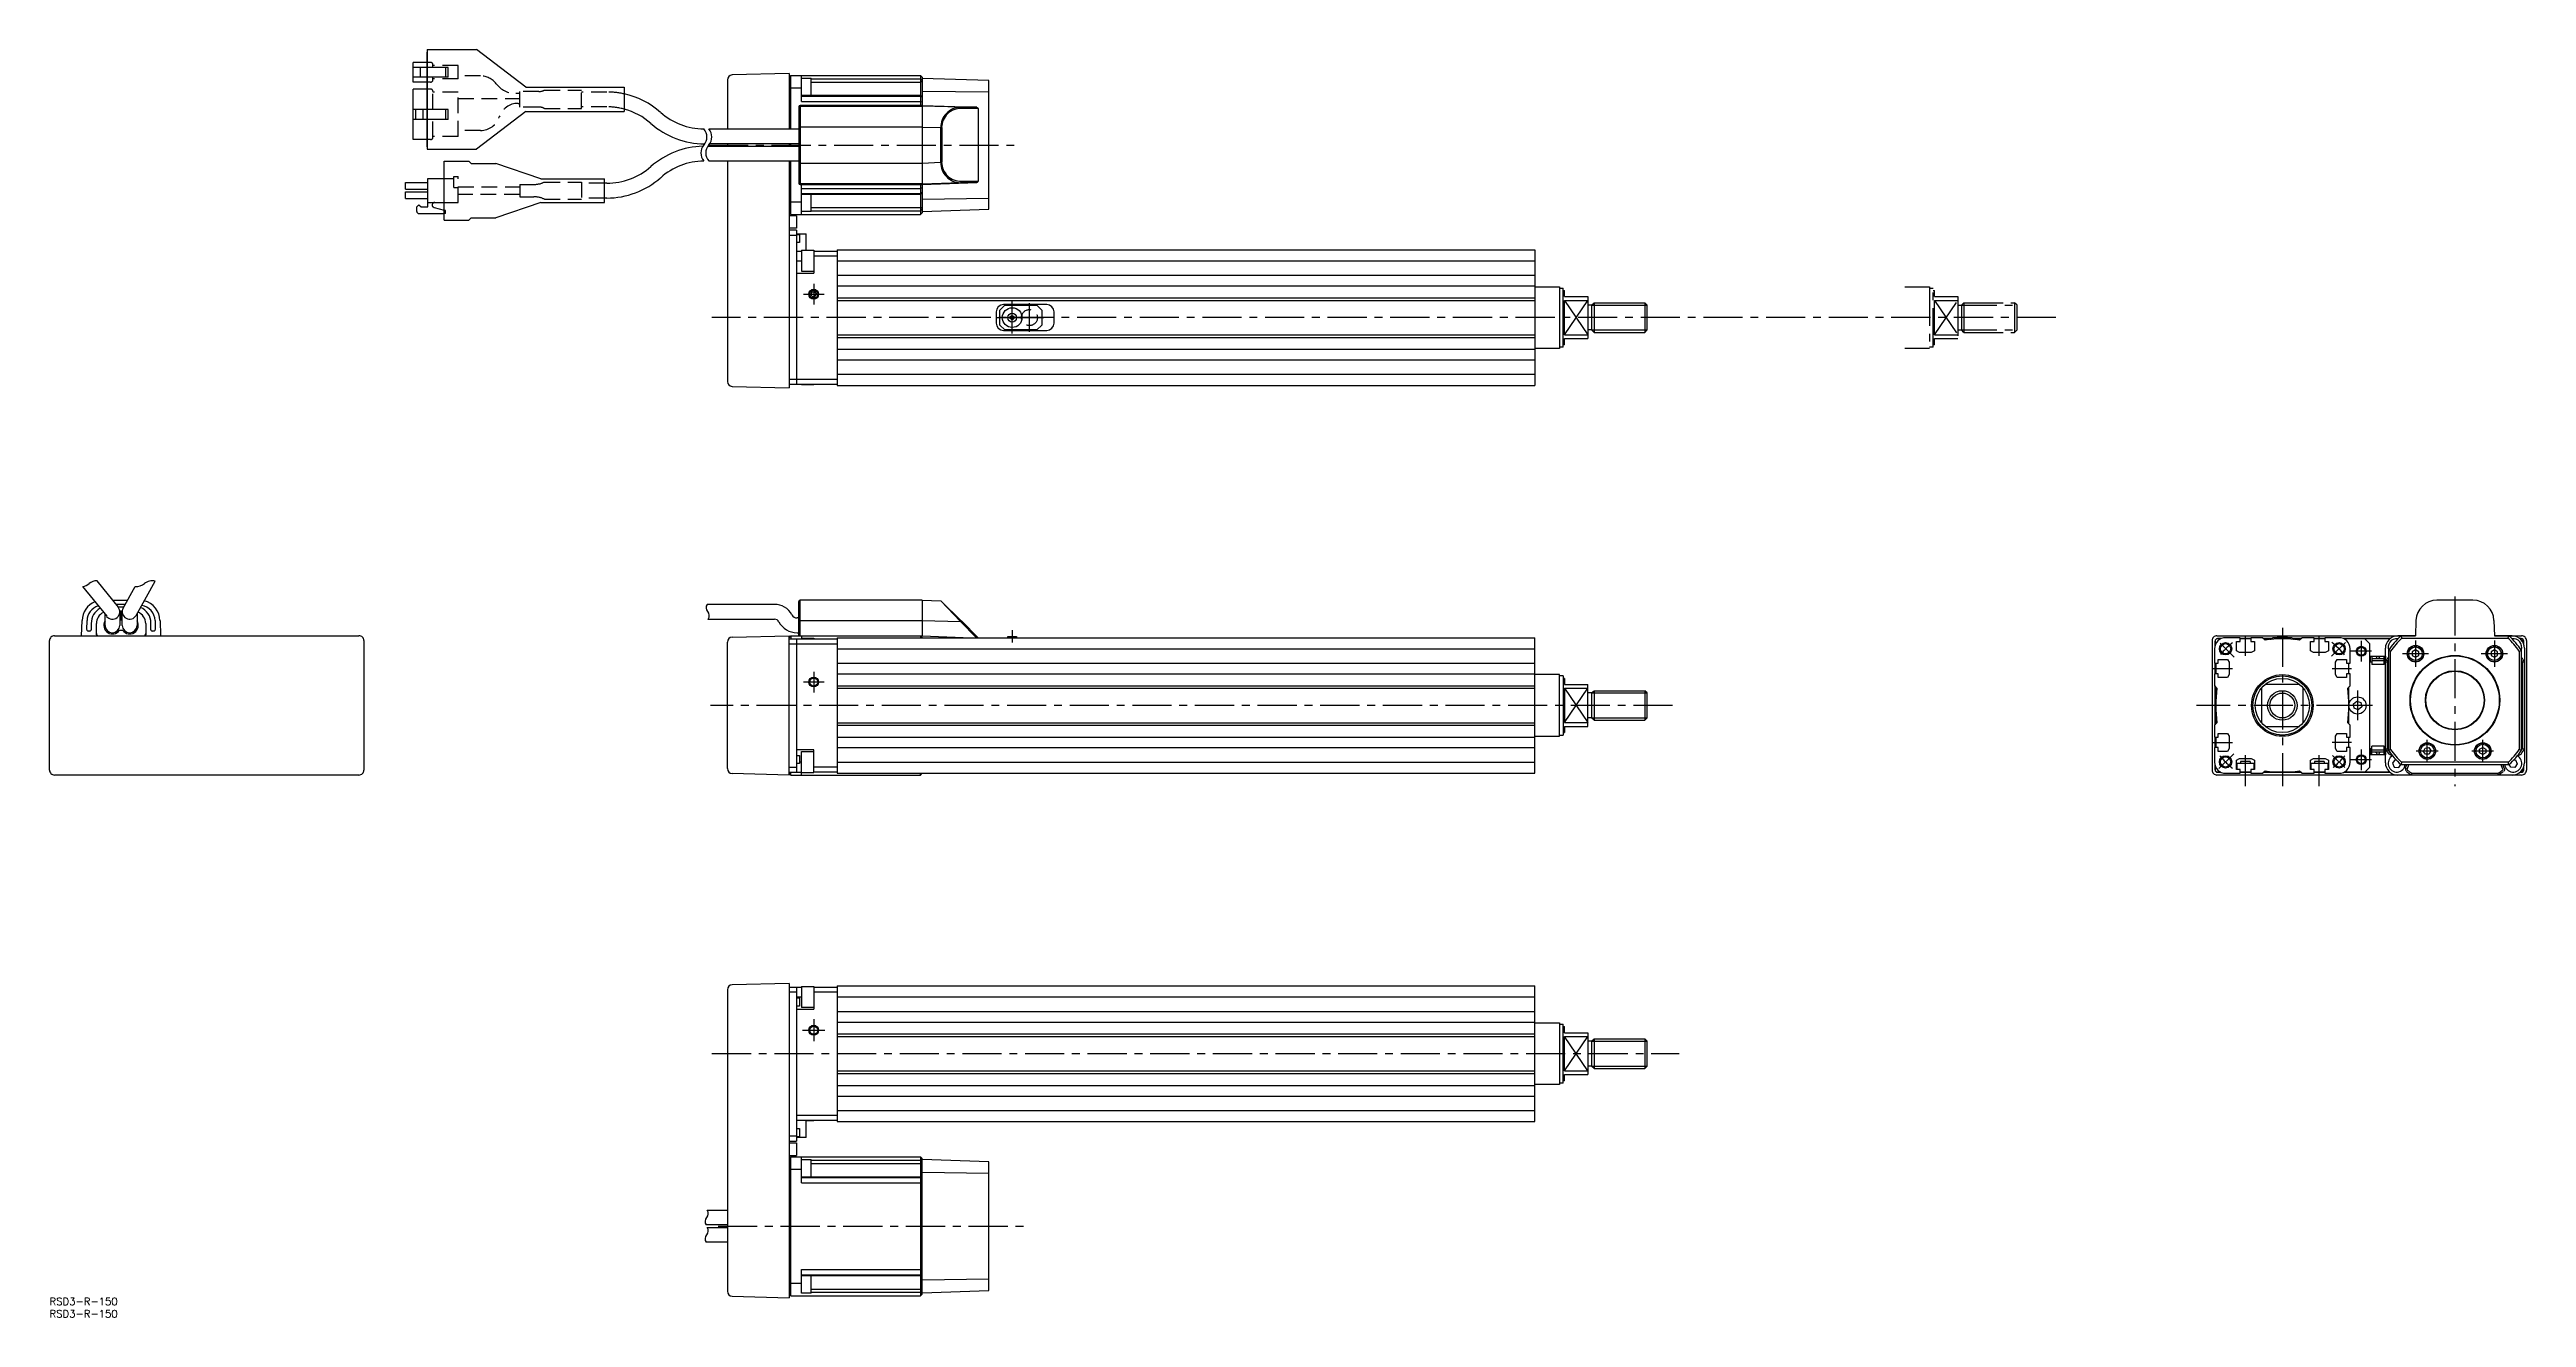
# Model space of a CAD drawing. Extents: x 0 to 1005, y -8 to 506.
import ezdxf

# ---------------------------------------------------------------- set-up
doc = ezdxf.new("R2010")
doc.units = 0
doc.header["$LTSCALE"] = 0.5
for name, pattern in [('CENTER', [50.8, 31.75, -6.35, 6.35, -6.35]), ('DASHED', [19.05, 12.7, -6.35]), ('PHANTOM', [63.5, 31.75, -6.35, 6.35, -6.35, 6.35, -6.35])]:
    doc.linetypes.add(name, pattern=pattern)
for name, color, linetype in [('MSM_CENTER', 1, 'CENTER'), ('MSM_CONTINUOUS', 7, 'CONTINUOUS'), ('MSM_DASHED', 4, 'DASHED'), ('MSM_IMAGINARY', 6, 'PHANTOM'), ('MSM_NARROW', 5, 'CONTINUOUS'), ('MSM_PART_NUMBER', 7, 'CONTINUOUS')]:
    doc.layers.add(name, color=color, linetype=linetype)
doc.styles.get("Standard").update_dxf_attribs({"font": 'txt.shx', "height": 3, "bigfont": 'bigfont.shx'})

# ---------------------------------------------------------------- blocks, each defined once
blk = doc.blocks.new('*U1')
at = {"layer": 'MSM_PART_NUMBER'}
blk.add_text('RSD3-R-150', height=3, dxfattribs=at).set_placement((0, -3))
blk = doc.blocks.new('*U2')
at = {"layer": 'MSM_PART_NUMBER'}
blk.add_text('RSD3-R-150', height=3, dxfattribs=at).set_placement((0, -8))

msp = doc.modelspace()

# ---------------------------------------------------------------- linework, layer by layer
at = {"layer": 'MSM_CENTER'}
for p, q in [((267.4, 467.5), (393.6, 467.5)), ((305.7, 407), (314.1, 407)), ((309.9, 411.2), (309.9, 402.8)), ((390.4, 391), (390.4, 404.1)), ((397.4, 391.7), (397.4, 403.3)), ((813.6, 397.5), (268.6, 397.5)), ((383.8, 397.5), (396.9, 397.5)), ((391.6, 397.5), (403.2, 397.5)), ((975.5, 284.4), (975.5, 207.5)), ((905.5, 271.7), (905.5, 207.5)), ((390.4, 270.7), (390.4, 265.7)), ((885.9, 259.8), (880.3, 265.5)), ((890.5, 260.4), (890.5, 268.2)), ((920.5, 260.4), (920.5, 268.2)), ((925.4, 260.2), (931.1, 265.8)), ((941.7, 262.2), (933.3, 262.2)), ((937.5, 266.4), (937.5, 258)), ((964.8, 261.2), (954.2, 261.2)), ((959.5, 266.5), (959.5, 255.9)), ((996.8, 261.2), (986.2, 261.2)), ((991.5, 266.5), (991.5, 255.9)), ((309.9, 253.9), (309.9, 245.5)), ((877.5, 255.2), (885.3, 255.2)), ((925.7, 255.2), (933.5, 255.2)), ((314.1, 249.7), (305.7, 249.7)), ((936, 246.3), (936, 234.2)), ((658.2, 240.2), (268, 240.2)), ((935.2, 240.2), (870.7, 240.2)), ((942, 240.2), (930, 240.2)), ((877.5, 225.2), (885.3, 225.2)), ((933.5, 225.2), (925.7, 225.2)), ((937.5, 222.4), (937.5, 214)), ((968.7, 221.7), (959.8, 221.7)), ((964.3, 217.3), (964.3, 226.2)), ((975.5, 230.5), (975.5, 219.9)), ((991.2, 221.7), (982.3, 221.7)), ((986.8, 217.3), (986.8, 226.2)), ((885.8, 220.6), (879.8, 214.6)), ((890.5, 207.5), (890.5, 220)), ((920.5, 207.5), (920.5, 220)), ((925.8, 219.9), (930.8, 215)), ((941.7, 218.2), (933.3, 218.2)), ((309.9, 113), (309.9, 104)), ((305.3, 108.5), (314.4, 108.5)), ((268.6, 99), (660.9, 99)), ((271.1, 29), (397.4, 29))]:
    msp.add_line(p, q, dxfattribs=at)
for start, end in [(128.5633, 140.3935), (39.2642, 51.8761), (218.8302, 231.467), (309.3909, 321.206)]:
    msp.add_arc((905.5, 240.2), 32.5, start, end, dxfattribs=at)
at = {"layer": 'MSM_CONTINUOUS'}
for p, q in [((153.1, 506.2), (153.1, 465.8)), ((153.1, 506.2), (173.1, 506.2)), ((153.1, 466.8), (153.1, 505.2)), ((193.1, 491), (173.1, 506.2)), ((147.5, 493), (147.5, 501)), ((153.1, 501), (147.5, 501)), ((153.1, 499), (147.5, 499)), ((153.1, 495), (147.5, 495)), ((153.1, 493), (147.5, 493)), ((150.5, 495), (150.5, 499)), ((274.9, 493.9), (274.9, 474)), ((299.9, 496.5), (276.8, 495.9)), ((299.9, 496.5), (299.9, 474)), ((300.6, 495.7), (299.9, 495)), ((300.6, 474), (300.6, 495.7)), ((300.6, 495.7), (353.2, 495.7)), ((304.9, 485.1), (304.9, 495.7)), ((304.9, 494.6), (308.9, 494.6)), ((308.9, 487.7), (308.9, 494.6)), ((308.9, 494.3), (353.2, 494.3)), ((308.9, 493), (353.2, 493)), ((353.2, 495.7), (353.2, 483.5)), ((353.2, 495.7), (353.9, 495)), ((353.9, 493.7), (353.2, 494.3)), ((353.9, 493.3), (353.2, 493)), ((353.9, 495), (353.9, 440)), ((380.9, 493.6), (353.9, 494.5)), ((380.9, 441.5), (380.9, 493.6)), ((153.1, 490.2), (147.5, 490.2)), ((147.5, 469.7), (147.5, 490.2)), ((193.1, 491), (233.1, 491)), ((233.1, 491), (233.1, 481.1)), ((299.9, 490.7), (304.9, 490.7)), ((303.9, 483), (303.9, 452)), ((353.9, 483.5), (304.4, 483.5)), ((304.4, 483.5), (304.4, 451.5)), ((304.4, 483.3), (353.9, 483.3)), ((304.9, 487.7), (353.2, 487.7)), ((304.9, 487.3), (353.2, 487.3)), ((304.9, 485.1), (353.2, 485.1)), ((353.2, 487.7), (353.9, 487)), ((353.9, 486.9), (353.2, 487.3)), ((353.9, 484.9), (353.2, 485.1)), ((353.9, 489.4), (380.9, 489.1)), ((353.9, 483.5), (376, 482.8)), ((369.4, 482.8), (353.9, 483.3)), ((376, 482.8), (369.4, 482.8)), ((376.7, 482.3), (369.8, 482.3)), ((376.7, 452.8), (376.7, 482.3)), ((153.1, 481.9), (147.5, 481.9)), ((153.1, 477.9), (147.5, 477.9)), ((148.5, 477.9), (148.5, 481.9)), ((151.5, 477.9), (151.5, 481.9)), ((193.1, 481.1), (173.1, 465.8)), ((174.8, 473.4), (174.2, 473.4)), ((193.1, 481.1), (233.1, 481.1)), ((267.4, 474), (303.9, 474)), ((353.9, 474.8), (303.9, 474.8)), ((353.9, 474.8), (361.4, 474.6)), ((361.4, 474.6), (361.8, 474.6)), ((361.4, 460.5), (361.4, 474.6)), ((361.8, 474.6), (361.8, 460.5)), ((153.1, 469.7), (147.5, 469.7)), ((153.1, 465.8), (173.1, 465.8)), ((267, 467), (303.9, 467)), ((303.9, 468), (267.7, 468)), ((274.9, 468), (274.9, 467)), ((299.9, 468), (299.9, 467)), ((300.6, 467), (300.6, 468)), ((144.4, 452.3), (153.4, 452.3)), ((144.4, 449.6), (144.4, 452.3)), ((153.4, 442.4), (153.4, 453.9)), ((153.4, 453.9), (160, 453.9)), ((160, 437), (160, 461)), ((160, 461), (170, 461)), ((171, 460), (170, 461)), ((171, 460), (181, 460)), ((199.2, 453.8), (181, 460)), ((199.2, 453.8), (225, 453.8)), ((225, 444.2), (225, 453.8)), ((303.9, 461), (267.4, 461)), ((274.9, 461), (274.9, 371.6)), ((299.9, 461), (299.9, 369)), ((300.6, 439.3), (300.6, 461)), ((303.9, 460.2), (353.9, 460.2)), ((353.9, 460.2), (361.4, 460.5)), ((353.9, 451.7), (369.4, 452.3)), ((353.9, 451.5), (376, 452.3)), ((361.4, 460.5), (361.8, 460.5)), ((369.4, 452.3), (376, 452.3)), ((369.8, 452.8), (376.7, 452.8)), ((144.4, 449.6), (153.4, 449.6)), ((144.4, 448.5), (153.4, 448.5)), ((144.4, 445.8), (144.4, 448.5)), ((144.4, 445.8), (153.4, 445.8)), ((149.8, 443.3), (148.9, 442.4)), ((148.9, 440.6), (148.9, 442.4)), ((149.8, 443.3), (150.7, 442.4)), ((150.7, 442.4), (153.4, 442.4)), ((153.4, 444.2), (160, 444.2)), ((156, 442.2), (160, 441.1)), ((199.2, 444.2), (181, 438)), ((199.2, 444.2), (225, 444.2)), ((226, 452), (225, 452)), ((226, 446), (225, 446)), ((304.9, 444.3), (299.9, 444.3)), ((353.9, 451.7), (304.4, 451.7)), ((304.4, 451.5), (353.9, 451.5)), ((304.9, 439.3), (304.9, 451.5)), ((304.9, 449.9), (353.2, 449.9)), ((304.9, 447.8), (353.2, 447.8)), ((353.2, 447.4), (304.9, 447.4)), ((308.9, 440.5), (308.9, 447.4)), ((308.9, 442.1), (353.2, 442.1)), ((353.2, 451.5), (353.2, 439.3)), ((353.9, 450.1), (353.2, 449.9)), ((353.9, 448.2), (353.2, 447.8)), ((353.9, 448.1), (353.2, 447.4)), ((353.9, 441.7), (353.2, 442.1)), ((353.9, 445.6), (380.9, 446)), ((149.8, 439.7), (160, 439.7)), ((160, 437), (170, 437)), ((171, 438), (170, 437)), ((171, 438), (181, 438)), ((299.9, 440), (300.6, 439.3)), ((302.9, 438.8), (299.9, 438.8)), ((302.9, 433.8), (299.9, 433.8)), ((302.9, 433), (299.9, 433)), ((300.6, 439.3), (353.2, 439.3)), ((302.9, 438.8), (302.9, 433.8)), ((302.9, 433), (302.9, 370.5)), ((308.9, 440.5), (304.9, 440.5)), ((308.9, 440.8), (353.2, 440.8)), ((353.9, 441.3), (353.2, 440.8)), ((353.9, 440), (353.2, 439.3)), ((353.9, 440.5), (380.9, 441.5)), ((299.9, 431), (302.9, 431)), ((302.9, 431.5), (306.9, 431.5)), ((302.9, 431.2), (304.1, 431.2)), ((304.1, 427.9), (302.9, 427.9)), ((302.9, 424.5), (304.9, 424.5)), ((304.1, 431.2), (304.1, 427.9)), ((304.9, 424.8), (309.9, 424.8)), ((304.9, 424.8), (304.9, 416.3)), ((306.9, 424.8), (306.9, 431.5)), ((309.9, 424.8), (309.9, 415.5)), ((309.9, 424.5), (319.4, 424.5)), ((309.9, 422.5), (319.4, 422.5)), ((319.4, 425), (602.4, 425)), ((319.4, 425), (319.4, 370)), ((602.4, 425), (602.4, 370)), ((302.9, 420.5), (304.9, 420.5)), ((302.9, 415.5), (309.9, 415.5)), ((304.9, 416.3), (309.9, 416.3)), ((319.4, 420.5), (602.4, 420.5)), ((319.4, 414.7), (602.4, 414.7)), ((309.3, 408), (308.7, 407)), ((309.3, 406), (308.7, 407)), ((309.3, 408), (310.4, 408)), ((309.3, 406), (310.4, 406)), ((310.4, 408), (311, 407)), ((310.4, 406), (311, 407)), ((319.4, 410.4), (602.4, 410.4)), ((319.4, 405.5), (602.4, 405.5)), ((319.4, 404.5), (602.4, 404.5)), ((385.4, 400.5), (387.4, 402.5)), ((404.4, 402.8), (386.9, 402.8)), ((387.4, 402.5), (400.4, 402.5)), ((400.4, 402.5), (402.4, 400.5)), ((602.4, 410), (612.4, 410)), ((612.4, 410), (612.4, 385)), ((612.4, 409.5), (613.9, 409.5)), ((613.9, 385.5), (613.9, 409.5)), ((613.9, 408.5), (614.4, 408.5)), ((614.4, 406), (614.4, 408.5)), ((614.4, 406), (623.9, 406)), ((614.4, 390.5), (614.4, 404.5)), ((614.4, 404.5), (623.9, 404.5)), ((623.9, 406), (623.9, 389)), ((625.4, 402.6), (623.9, 402.6)), ((625.4, 402.6), (626.4, 403.5)), ((625.4, 402.6), (625.4, 392.5)), ((626.4, 403.5), (646.9, 403.5)), ((626.4, 403.5), (626.4, 391.5)), ((647.9, 402.6), (646.9, 403.5)), ((646.9, 403.5), (646.9, 391.5)), ((647.9, 392.5), (647.9, 402.6)), ((383.9, 399.8), (383.9, 395.3)), ((385.4, 394.5), (385.4, 400.5)), ((387.4, 392.5), (385.4, 394.5)), ((386.9, 392.3), (404.4, 392.3)), ((400.4, 392.5), (387.4, 392.5)), ((389.6, 398), (390.4, 398.4)), ((389.6, 397.1), (389.6, 398)), ((390.4, 396.7), (389.6, 397.1)), ((390.4, 398.4), (391.1, 398)), ((391.1, 397.1), (390.4, 396.7)), ((391.1, 398), (391.1, 397.1)), ((402.4, 394.5), (400.4, 392.5)), ((402.4, 400.5), (402.4, 394.5)), ((407.4, 395.3), (407.4, 399.8)), ((625.4, 392.5), (623.9, 392.5)), ((626.4, 391.5), (625.4, 392.5)), ((646.9, 391.5), (647.9, 392.5)), ((319.4, 390.5), (602.4, 390.5)), ((319.4, 389.5), (602.4, 389.5)), ((319.4, 384.7), (602.4, 384.7)), ((612.4, 385), (602.4, 385)), ((613.9, 385.5), (612.4, 385.5)), ((614.4, 386.5), (613.9, 386.5)), ((614.4, 390.5), (623.9, 390.5)), ((614.4, 386.5), (614.4, 389)), ((614.4, 389), (623.9, 389)), ((626.4, 391.5), (646.9, 391.5)), ((299.9, 372.5), (319.4, 372.5)), ((319.4, 380.4), (602.4, 380.4)), ((319.4, 374.5), (602.4, 374.5)), ((276.8, 369.6), (299.9, 369)), ((299.9, 370.5), (319.4, 370.5)), ((304.9, 370.5), (304.9, 370.3)), ((309.9, 370.3), (304.9, 370.3)), ((309.9, 370.5), (309.9, 370.3)), ((319.4, 370), (602.4, 370)), ((13.4, 288.4), (23.2, 276.4)), ((19.2, 290.8), (27.8, 280.1)), ((25.6, 282.9), (31.7, 282.9)), ((26.9, 281.3), (30.8, 281.3)), ((29.8, 279.6), (34.7, 288.4)), ((35.1, 276.7), (42.9, 290.6)), ((303.9, 268.4), (303.9, 282.4)), ((353.9, 282.9), (304.4, 282.9)), ((304.4, 268.4), (304.4, 282.9)), ((353.9, 282.9), (353.9, 268.4)), ((353.9, 282.9), (361.4, 282.7)), ((361.4, 282.7), (369.7, 274.5)), ((369.4, 274.2), (361.4, 282.7)), ((982.8, 282.9), (968.2, 282.9)), ((13, 268.5), (13.2, 274.7)), ((15.1, 271), (15.2, 274.7)), ((16.9, 273.5), (16.9, 270.9)), ((19, 269.4), (19, 273.4)), ((22.5, 272.7), (22.5, 277.2)), ((30.1, 280.1), (27.8, 280.1)), ((29.5, 278.4), (28.5, 278.4)), ((28.5, 278.2), (28.5, 272.7)), ((28.8, 274.7), (28.5, 274.7)), ((28.8, 278.4), (28.8, 274.7)), ((29.2, 276.9), (28.8, 276.9)), ((29.2, 274.7), (29.2, 278.4)), ((29.5, 274.7), (29.2, 274.7)), ((29.5, 272.7), (29.5, 278.2)), ((35.5, 277.5), (35.5, 275.6)), ((35.5, 275.6), (35.5, 272.7)), ((39, 273.4), (39, 273.4)), ((39, 273.4), (39, 269.4)), ((41.1, 270.9), (41.1, 273.5)), ((42.8, 274.7), (42.9, 271)), ((44.8, 274.7), (45, 268.5)), ((294, 281.2), (266.7, 281.2)), ((267, 275.2), (294, 275.2)), ((303.9, 275.7), (303.2, 275.7)), ((304.4, 274.7), (353.9, 274.7)), ((353.9, 274.7), (369.4, 274.2)), ((369.4, 274.2), (369.8, 274.5)), ((375.9, 267.7), (369.4, 274.2)), ((369.8, 274.5), (376.6, 267.7)), ((959.7, 274.7), (959.5, 268.4)), ((991.3, 274.7), (991.5, 268.4)), ((0, 214), (0, 266.5)), ((2, 268.5), (125.5, 268.5)), ((16.4, 270.4), (15.6, 270.4)), ((19, 268.9), (19, 269.4)), ((28.4, 270.7), (29.6, 270.7)), ((39, 269.4), (39, 268.9)), ((42.4, 270.4), (41.6, 270.4)), ((127.5, 266.5), (127.5, 214)), ((274.9, 214.6), (274.9, 265.9)), ((276.8, 267.9), (299.9, 268.5)), ((299.9, 212), (299.9, 268.5)), ((299.9, 267.7), (300.6, 268.4)), ((299.9, 267.2), (319.4, 267.2)), ((299.9, 265.2), (319.4, 265.2)), ((300.6, 268.4), (304.9, 268.4)), ((300.6, 268.4), (300.6, 267.2)), ((302.9, 267.2), (302.9, 213.2)), ((303.2, 269.7), (303.9, 269.7)), ((304.9, 268.4), (353.9, 268.4)), ((304.9, 268.4), (304.9, 267.2)), ((304.9, 267.5), (309.9, 267.5)), ((309.9, 267.5), (309.9, 267.2)), ((319.4, 267.7), (602.4, 267.7)), ((319.4, 267.7), (319.4, 212.7)), ((319.4, 263.2), (602.4, 263.2)), ((353.2, 268.4), (353.2, 267.7)), ((353.2, 268.4), (353.9, 267.7)), ((353.9, 268.4), (373.9, 267.7)), ((387.7, 267.7), (388.6, 267.8)), ((388.6, 267.8), (388.6, 268.2)), ((388.6, 268.2), (392.2, 268.2)), ((392.2, 267.8), (388.6, 267.8)), ((392.2, 268.2), (392.2, 267.8)), ((392.2, 267.8), (393, 267.7)), ((602.4, 212.7), (602.4, 267.7)), ((877, 266.5), (877, 214)), ((878, 263.2), (878, 257.4)), ((878.2, 264.4), (878.2, 266.3)), ((878.2, 266.3), (878.2, 264.5)), ((879, 268.5), (959.5, 268.5)), ((879.2, 267.3), (880.6, 267.3)), ((880.6, 267.3), (879.2, 267.3)), ((888.4, 267.7), (882.5, 267.7)), ((886.9, 262.4), (886.9, 266.2)), ((886.9, 266.2), (888.4, 266.2)), ((888.1, 261.7), (886.9, 262.4)), ((892.9, 261.7), (888.1, 261.7)), ((888.4, 266.2), (888.4, 267.7)), ((888.4, 267.3), (892.7, 267.3)), ((892.7, 267.3), (888.4, 267.3)), ((892.7, 267.2), (888.4, 267.2)), ((897.5, 267.7), (892.7, 267.7)), ((892.7, 267.7), (892.7, 266.2)), ((892.7, 266.2), (894.2, 266.2)), ((894.2, 262.4), (892.9, 261.7)), ((894.2, 266.2), (894.2, 262.4)), ((898.5, 266.7), (897.5, 267.7)), ((897.9, 267.3), (901.5, 267.3)), ((901.5, 267.3), (897.9, 267.3)), ((901.5, 267.2), (898, 267.2)), ((900.5, 267), (900.5, 267)), ((901, 267), (900.5, 267)), ((901.5, 267.6), (903.7, 267.8)), ((901.6, 267.1), (901.5, 267.6)), ((909.5, 267.6), (901.5, 267.6)), ((903.7, 267.8), (903.7, 268.2)), ((907.3, 268.2), (903.7, 268.2)), ((907.3, 267.8), (903.7, 267.8)), ((907.3, 268.2), (907.3, 267.8)), ((907.3, 267.8), (909.5, 267.6)), ((909.5, 267.6), (909.4, 267.1)), ((909.5, 267.3), (913.1, 267.3)), ((913.1, 267.3), (909.5, 267.3)), ((913, 267.2), (909.5, 267.2)), ((910.5, 267), (910, 267)), ((910.5, 267), (910.5, 267)), ((913.5, 267.7), (912.5, 266.7)), ((918.4, 267.7), (913.5, 267.7)), ((916.9, 262.4), (916.9, 266.2)), ((916.9, 266.2), (918.4, 266.2)), ((918.1, 261.7), (916.9, 262.4)), ((922.9, 261.7), (918.1, 261.7)), ((918.4, 266.2), (918.4, 267.7)), ((918.4, 267.3), (922.7, 267.3)), ((922.7, 267.3), (918.4, 267.3)), ((922.7, 267.2), (918.4, 267.2)), ((928.5, 267.7), (922.7, 267.7)), ((922.7, 267.7), (922.7, 266.2)), ((922.7, 266.2), (924.2, 266.2)), ((924.2, 262.4), (922.9, 261.7)), ((924.2, 266.2), (924.2, 262.4)), ((949.2, 267.3), (930.4, 267.3)), ((933.8, 267.3), (930.5, 267.3)), ((949.1, 267.2), (930.6, 267.2)), ((933, 257.4), (933, 263.2)), ((933.8, 267.3), (933.8, 267.3)), ((933.8, 267.2), (933.8, 267.3)), ((933.8, 267.3), (933.8, 267.2)), ((933.8, 267.3), (949.1, 267.3)), ((939, 267.2), (941, 265.2)), ((941, 215.2), (941, 265.2)), ((947.3, 217), (947.3, 263.4)), ((948.5, 262.5), (948.5, 222.1)), ((949.4, 262.2), (948.5, 262.5)), ((949.4, 222.4), (949.4, 262.2)), ((959.5, 268.4), (952.3, 268.4)), ((953.6, 268.4), (954, 267.5)), ((954, 267.5), (997.1, 267.5)), ((959.5, 262.7), (958.2, 262)), ((958.2, 262), (958.2, 260.5)), ((960.8, 262), (959.5, 262.7)), ((960.8, 260.5), (960.8, 262)), ((991.5, 262.7), (990.2, 262)), ((990.2, 262), (990.2, 260.5)), ((991.5, 268.5), (1002.5, 268.5)), ((998.7, 268.4), (991.5, 268.4)), ((992.8, 262), (991.5, 262.7)), ((992.8, 260.5), (992.8, 262)), ((997.4, 268.4), (997, 267.5)), ((1001.6, 262.2), (1002.5, 262.5)), ((1001.6, 262.2), (1001.6, 222.4)), ((1002.4, 267.3), (1001.8, 267.3)), ((1001.9, 267.3), (1002.3, 267.3)), ((1002, 267.2), (1002, 267.2)), ((1003, 266.2), (1002, 267.2)), ((1002.5, 222.1), (1002.5, 262.5)), ((1003, 266.2), (1003, 266)), ((1003.3, 266.3), (1003.3, 265.3)), ((1003.4, 265.3), (1003.4, 266.3)), ((1003.7, 263.4), (1003.7, 217)), ((1004.5, 266.5), (1004.5, 214)), ((319.4, 257.4), (602.4, 257.4)), ((319.4, 253.1), (602.4, 253.1)), ((612.4, 252.7), (602.4, 252.7)), ((612.4, 227.7), (612.4, 252.7)), ((613.9, 252.2), (612.4, 252.2)), ((613.9, 252.2), (613.9, 228.2)), ((614.4, 251.2), (613.9, 251.2)), ((614.4, 251.2), (614.4, 248.7)), ((878, 257.4), (879.5, 257.4)), ((878, 253.1), (878, 248.2)), ((879.5, 253.1), (878, 253.1)), ((878.2, 253.1), (878.2, 257.4)), ((878.2, 257.4), (878.2, 253.1)), ((878.5, 257.4), (878.5, 253.1)), ((879.5, 257.4), (879.5, 258.9)), ((879.5, 258.9), (883.3, 258.9)), ((879.5, 251.6), (879.5, 253.1)), ((883.3, 251.6), (879.5, 251.6)), ((883.3, 258.9), (884, 257.7)), ((884, 252.8), (883.3, 251.6)), ((884, 257.7), (884, 252.8)), ((927, 257.7), (927.7, 258.9)), ((927, 252.8), (927, 257.7)), ((927.7, 251.6), (927, 252.8)), ((927.7, 258.9), (931.5, 258.9)), ((931.5, 251.6), (927.7, 251.6)), ((931.5, 258.9), (931.5, 257.4)), ((931.5, 257.4), (933, 257.4)), ((933, 253.1), (931.5, 253.1)), ((931.5, 253.1), (931.5, 251.6)), ((932.5, 253.1), (932.5, 257.4)), ((933, 248.2), (933, 253.1)), ((941.3, 257.7), (941.3, 260.2)), ((941.3, 260.2), (947.3, 260.2)), ((941.8, 257.7), (941.3, 257.7)), ((941.8, 260.2), (941.8, 256.8)), ((941.8, 259.2), (946.8, 259.2)), ((946.8, 258.3), (941.8, 258.3)), ((946.8, 256.8), (941.8, 256.8)), ((943.8, 259.7), (943.8, 260.2)), ((944.7, 260.2), (944.7, 259.7)), ((944.7, 259.7), (944.8, 259.8)), ((944.8, 259.8), (944.8, 260.2)), ((946.8, 256.8), (946.8, 260.2)), ((947.3, 257.7), (946.8, 257.7)), ((947.3, 260.2), (947.3, 257.7)), ((947.3, 257.9), (948, 257.7)), ((948, 257.7), (948, 222.8)), ((958.2, 260.5), (959.5, 259.8)), ((959.5, 259.8), (960.8, 260.5)), ((990.2, 260.5), (991.5, 259.8)), ((991.5, 259.8), (992.8, 260.5)), ((1003, 257.7), (1003.7, 257.9)), ((1003, 222.8), (1003, 257.7)), ((319.4, 248.2), (602.4, 248.2)), ((319.4, 247.2), (602.4, 247.2)), ((614.4, 248.7), (623.9, 248.7)), ((614.4, 247.2), (623.9, 247.2)), ((614.4, 247.2), (614.4, 233.3)), ((623.9, 231.7), (623.9, 248.7)), ((625.4, 245.3), (623.9, 245.3)), ((625.4, 245.3), (626.4, 246.2)), ((625.4, 245.3), (625.4, 235.2)), ((626.4, 246.2), (646.9, 246.2)), ((626.4, 246.2), (626.4, 234.2)), ((647.9, 245.3), (646.9, 246.2)), ((646.9, 246.2), (646.9, 234.2)), ((647.9, 235.2), (647.9, 245.3)), ((878, 248.2), (879, 247.2)), ((878.2, 232.4), (878.2, 248.1)), ((878.2, 248.1), (878.2, 232.4)), ((878.5, 247.7), (878.5, 232.7)), ((897, 247.2), (897, 233.3)), ((912.5, 248.7), (898.5, 248.7)), ((914, 233.3), (914, 247.2)), ((932, 247.2), (933, 248.2)), ((932.5, 232.7), (932.5, 247.7)), ((934.3, 240.9), (935.7, 242)), ((935.7, 242), (937.4, 241.4)), ((937.4, 241.4), (937.7, 239.6)), ((319.4, 233.2), (602.4, 233.2)), ((319.4, 232.2), (602.4, 232.2)), ((614.4, 233.3), (623.9, 233.3)), ((614.4, 231.7), (623.9, 231.7)), ((614.4, 231.7), (614.4, 229.2)), ((625.4, 235.2), (623.9, 235.2)), ((626.4, 234.2), (625.4, 235.2)), ((626.4, 234.2), (646.9, 234.2)), ((646.9, 234.2), (647.9, 235.2)), ((879, 233.2), (878, 232.2)), ((878, 232.2), (878, 227.4)), ((898.5, 231.7), (912.5, 231.7)), ((933, 232.2), (932, 233.2)), ((933, 227.4), (933, 232.2)), ((934.6, 239.1), (934.3, 240.9)), ((936.3, 238.5), (934.6, 239.1)), ((937.7, 239.6), (936.3, 238.5)), ((309.9, 222.2), (302.9, 222.2)), ((304.9, 212), (304.9, 221.5)), ((304.9, 221.5), (309.9, 221.5)), ((309.9, 213), (309.9, 222.2)), ((319.4, 227.4), (602.4, 227.4)), ((319.4, 223.1), (602.4, 223.1)), ((602.4, 227.7), (612.4, 227.7)), ((612.4, 228.2), (613.9, 228.2)), ((613.9, 229.2), (614.4, 229.2)), ((878, 227.4), (879.5, 227.4)), ((878, 223.1), (878, 217.2)), ((879.5, 223.1), (878, 223.1)), ((878.2, 223.1), (878.2, 227.4)), ((878.2, 227.4), (878.2, 223.1)), ((878.5, 227.4), (878.5, 223.1)), ((879.5, 227.4), (879.5, 228.9)), ((879.5, 228.9), (883.3, 228.9)), ((879.5, 221.6), (879.5, 223.1)), ((883.3, 221.6), (879.5, 221.6)), ((883.3, 228.9), (884, 227.7)), ((884, 222.8), (883.3, 221.6)), ((884, 227.7), (884, 222.8)), ((927, 227.7), (927.7, 228.9)), ((927, 222.8), (927, 227.7)), ((927.7, 221.6), (927, 222.8)), ((927.7, 228.9), (931.5, 228.9)), ((931.5, 221.6), (927.7, 221.6)), ((931.5, 228.9), (931.5, 227.4)), ((931.5, 227.4), (933, 227.4)), ((933, 223.1), (931.5, 223.1)), ((931.5, 223.1), (931.5, 221.6)), ((932.5, 223.1), (932.5, 227.4)), ((933, 217.2), (933, 223.1)), ((941.3, 220.2), (941.3, 222.7)), ((941.3, 222.7), (941.8, 222.7)), ((941.7, 222.7), (941.8, 222.7)), ((946.8, 223.7), (941.8, 223.7)), ((941.8, 220.2), (941.8, 223.7)), ((941.8, 222.2), (946.8, 222.2)), ((946.8, 221.3), (941.8, 221.3)), ((946.8, 220.2), (946.8, 223.7)), ((946.8, 222.7), (947.3, 222.7)), ((946.8, 222.7), (946.8, 222.7)), ((947.3, 222.6), (948, 222.8)), ((947.3, 222.7), (947.3, 220.2)), ((948.5, 222.1), (949.4, 222.4)), ((962.8, 221.6), (963.4, 222.9)), ((963.6, 220.4), (962.8, 221.6)), ((963.4, 222.9), (964.9, 223.1)), ((964.9, 223.1), (965.7, 221.9)), ((965.7, 221.9), (965.1, 220.5)), ((985.5, 222.5), (986.8, 223.2)), ((985.5, 221), (985.5, 222.5)), ((986.8, 220.3), (985.5, 221)), ((986.8, 223.2), (988, 222.5)), ((988, 221), (986.8, 220.3)), ((988, 222.5), (988, 221)), ((1001.6, 222.4), (1002.5, 222.1)), ((1003, 222.8), (1003.7, 222.6)), ((125.5, 212), (2, 212)), ((299.9, 212), (276.8, 212.6)), ((299.9, 215.2), (302.9, 215.2)), ((299.9, 213.2), (304.9, 213.2)), ((299.9, 212.7), (300.6, 212)), ((300.6, 212), (300.6, 213.2)), ((300.6, 212), (353.2, 212)), ((302.9, 219.9), (304.1, 219.9)), ((304.1, 216.6), (302.9, 216.6)), ((304.1, 219.9), (304.1, 216.6)), ((304.9, 217.2), (304.1, 217.2)), ((304.9, 213), (309.9, 213)), ((319.4, 215.2), (309.9, 215.2)), ((319.4, 213.2), (309.9, 213.2)), ((319.4, 217.2), (602.4, 217.2)), ((319.4, 212.7), (602.4, 212.7)), ((353.2, 212), (353.9, 212.7)), ((353.2, 212), (353.2, 212.7)), ((878.2, 214.1), (878.2, 216.1)), ((878.2, 215.9), (878.2, 214.2)), ((1002.5, 212), (879, 212)), ((879.2, 213.2), (880.6, 213.2)), ((880.6, 213.1), (879.2, 213.1)), ((882.5, 212.7), (888.4, 212.7)), ((886.9, 218), (888.1, 218.7)), ((886.9, 214.2), (886.9, 218)), ((888.4, 214.2), (886.9, 214.2)), ((893.9, 216.7), (887.1, 216.7)), ((887.1, 216.7), (887.1, 214.2)), ((888.1, 218.7), (892.9, 218.7)), ((888.4, 212.7), (888.4, 214.2)), ((888.4, 213.2), (892.7, 213.2)), ((888.4, 213.2), (892.7, 213.2)), ((892.7, 213.1), (888.4, 213.1)), ((892.5, 217.5), (888.5, 217.5)), ((888.5, 217.5), (888.5, 216.7)), ((892.5, 217.5), (892.5, 216.7)), ((894.2, 214.2), (892.7, 214.2)), ((892.7, 214.2), (892.7, 212.7)), ((892.7, 212.7), (897.5, 212.7)), ((892.9, 218.7), (894.2, 218)), ((893.9, 216.7), (893.9, 214.2)), ((894.2, 218), (894.2, 214.2)), ((897.5, 212.7), (898.5, 213.7)), ((897.9, 213.2), (913.1, 213.2)), ((913.1, 213.1), (897.9, 213.1)), ((898, 213.2), (913, 213.2)), ((912.5, 213.7), (913.5, 212.7)), ((913.5, 212.7), (918.4, 212.7)), ((916.9, 218), (918.1, 218.7)), ((916.9, 214.2), (916.9, 218)), ((918.4, 214.2), (916.9, 214.2)), ((923.9, 216.7), (917.1, 216.7)), ((917.1, 216.7), (917.1, 214.2)), ((918.1, 218.7), (922.9, 218.7)), ((918.4, 212.7), (918.4, 214.2)), ((918.4, 213.2), (922.7, 213.2)), ((918.4, 213.2), (922.7, 213.2)), ((922.7, 213.1), (918.4, 213.1)), ((922.5, 217.5), (918.5, 217.5)), ((918.5, 217.5), (918.5, 216.7)), ((922.5, 217.5), (922.5, 216.7)), ((924.2, 214.2), (922.7, 214.2)), ((922.7, 214.2), (922.7, 212.7)), ((922.7, 212.7), (928.5, 212.7)), ((922.9, 218.7), (924.2, 218)), ((923.9, 216.7), (923.9, 214.2)), ((924.2, 218), (924.2, 214.2)), ((930.4, 213.1), (949.2, 213.1)), ((930.5, 213.2), (933.8, 213.2)), ((949.1, 213.2), (930.6, 213.2)), ((933.8, 213.2), (933.8, 213.2)), ((933.8, 213.2), (933.8, 213.2)), ((933.8, 213.2), (933.8, 213.2)), ((949.1, 213.2), (933.8, 213.2)), ((941, 215.2), (939, 213.2)), ((947.3, 220.2), (941.3, 220.2)), ((943.8, 220.7), (943.8, 220.7)), ((943.8, 220.7), (943.8, 220.2)), ((944.7, 220.7), (944.7, 220.2)), ((951.2, 218.3), (950.2, 216.8)), ((950.2, 216.8), (950.9, 215.2)), ((950.9, 215.2), (952.7, 215.1)), ((951.6, 218.2), (951.2, 218.3)), ((998.7, 212), (952.3, 212)), ((952.7, 215.1), (953.5, 216.3)), ((954, 217.2), (953.6, 216.2)), ((953.6, 216.2), (997.4, 216.2)), ((997.1, 217.2), (954, 217.2)), ((955.5, 214.8), (955.9, 216)), ((955.9, 216), (956, 216.2)), ((956.1, 214.4), (956.6, 215.7)), ((956.6, 215.7), (956.7, 216.2)), ((957.9, 212), (958.1, 212.7)), ((958.1, 212.7), (992.9, 212.7)), ((965.1, 220.5), (963.6, 220.4)), ((993.1, 212), (992.9, 212.7)), ((994.4, 215.7), (994.3, 216.2)), ((994.9, 214.4), (994.4, 215.7)), ((995.1, 216), (995, 216.2)), ((995.5, 214.8), (995.1, 216)), ((997.4, 216.2), (997.1, 217.2)), ((998.1, 215.2), (997.5, 216.3)), ((999.8, 215.1), (998.1, 215.2)), ((999.4, 218.2), (1000.1, 218.1)), ((1000.8, 216.5), (999.8, 215.1)), ((1000.1, 218.1), (1000.8, 216.5)), ((1001.8, 213.1), (1002.4, 213.1)), ((1002.3, 213.2), (1001.9, 213.2)), ((1002, 213.2), (1003, 214.2)), ((1002, 213.2), (1002, 213.2)), ((1003, 214.5), (1003, 214.2)), ((1003.3, 215.1), (1003.3, 214.2)), ((1003.4, 214.1), (1003.4, 215.2)), ((274.9, 124.9), (274.9, 2.6)), ((299.9, 127.5), (276.8, 126.9)), ((299.9, 127.5), (299.9, 0)), ((299.9, 126), (304.9, 126)), ((299.9, 124), (302.9, 124)), ((302.9, 126), (302.9, 63.5)), ((302.9, 122), (304.9, 122)), ((302.9, 121.6), (304.1, 121.6)), ((304.1, 121.6), (304.1, 118.3)), ((304.9, 126.2), (304.9, 117.7)), ((304.9, 126.2), (309.9, 126.2)), ((309.9, 126.2), (309.9, 117)), ((309.9, 126), (319.4, 126)), ((309.9, 124), (319.4, 124)), ((319.4, 126.5), (319.4, 71.5)), ((319.4, 126.5), (602.4, 126.5)), ((319.4, 122), (602.4, 122)), ((602.4, 71.5), (602.4, 126.5)), ((304.1, 118.3), (302.9, 118.3)), ((302.9, 117), (309.9, 117)), ((309.9, 117.7), (304.9, 117.7)), ((319.4, 116.1), (602.4, 116.1)), ((319.4, 111.8), (602.4, 111.8)), ((602.4, 111.5), (612.4, 111.5)), ((612.4, 111.5), (612.4, 86.5)), ((612.4, 111), (613.9, 111)), ((613.9, 87), (613.9, 111)), ((319.4, 107), (602.4, 107)), ((319.4, 106), (602.4, 106)), ((613.9, 110), (614.4, 110)), ((614.4, 107.5), (614.4, 110)), ((614.4, 107.5), (623.9, 107.5)), ((614.4, 106), (623.9, 106)), ((614.4, 92), (614.4, 106)), ((623.9, 107.5), (623.9, 90.5)), ((625.4, 104.1), (623.9, 104.1)), ((625.4, 104.1), (626.4, 105)), ((625.4, 104.1), (625.4, 93.9)), ((626.4, 105), (646.9, 105)), ((626.4, 105), (626.4, 93)), ((647.9, 104.1), (646.9, 105)), ((646.9, 105), (646.9, 93)), ((647.9, 93.9), (647.9, 104.1)), ((319.4, 92), (602.4, 92)), ((319.4, 91), (602.4, 91)), ((614.4, 92), (623.9, 92)), ((614.4, 90.5), (623.9, 90.5)), ((614.4, 88), (614.4, 90.5)), ((625.4, 93.9), (623.9, 93.9)), ((626.4, 93), (625.4, 93.9)), ((626.4, 93), (646.9, 93)), ((646.9, 93), (647.9, 93.9)), ((319.4, 86.1), (602.4, 86.1)), ((319.4, 81.8), (602.4, 81.8)), ((612.4, 86.5), (602.4, 86.5)), ((613.9, 87), (612.4, 87)), ((614.4, 88), (613.9, 88)), ((302.9, 74), (319.4, 74)), ((302.9, 72), (319.4, 72)), ((306.9, 65), (306.9, 72)), ((309.9, 71.8), (306.9, 71.8)), ((309.9, 72), (309.9, 71.8)), ((319.4, 76), (602.4, 76)), ((319.4, 71.5), (602.4, 71.5)), ((302.9, 65.5), (299.9, 65.5)), ((299.9, 63.5), (302.9, 63.5)), ((299.9, 62.8), (302.9, 62.8)), ((302.9, 68.6), (304.1, 68.6)), ((304.1, 65.3), (302.9, 65.3)), ((306.9, 65), (302.9, 65)), ((302.9, 62.8), (302.9, 57.7)), ((304.1, 68.6), (304.1, 65.3)), ((299.9, 57.7), (302.9, 57.7)), ((299.9, 56.5), (300.6, 57.2)), ((299.9, 52.2), (304.9, 52.2)), ((300.6, 57.2), (353.2, 57.2)), ((300.6, 0.8), (300.6, 57.2)), ((304.9, 46.6), (304.9, 57.2)), ((304.9, 56.1), (308.9, 56.1)), ((308.9, 49.1), (308.9, 56.1)), ((308.9, 55.8), (353.2, 55.8)), ((308.9, 54.5), (353.2, 54.5)), ((353.9, 56.5), (353.2, 57.2)), ((353.2, 57.2), (353.2, 0.8)), ((353.2, 55.8), (353.9, 55.2)), ((353.2, 54.5), (353.9, 54.8)), ((353.9, 1.5), (353.9, 56.5)), ((380.9, 55.1), (353.9, 56)), ((353.9, 50.9), (380.9, 50.5)), ((380.9, 2.9), (380.9, 55.1)), ((304.9, 49.1), (353.2, 49.1)), ((304.9, 48.7), (353.2, 48.7)), ((304.9, 46.6), (353.2, 46.6)), ((353.2, 49.1), (353.9, 48.4)), ((353.2, 48.7), (353.9, 48.3)), ((353.2, 46.6), (353.9, 46.4)), ((266.7, 35.5), (274.9, 35.5)), ((274.9, 29.5), (266.3, 29.5)), ((274.9, 22.5), (266.3, 22.5)), ((266.7, 28.5), (274.9, 28.5)), ((304.9, 11.4), (353.2, 11.4)), ((304.9, 1.9), (304.9, 11.4)), ((353.2, 11.4), (353.9, 11.6)), ((276.8, 0.6), (299.9, 0)), ((304.9, 5.8), (299.9, 5.8)), ((300.6, 0.8), (299.9, 1.5)), ((300.6, 0.8), (353.2, 0.8)), ((304.9, 9.3), (353.2, 9.3)), ((353.2, 8.9), (304.9, 8.9)), ((308.9, 1.9), (304.9, 1.9)), ((308.9, 1.9), (308.9, 8.9)), ((308.9, 3.5), (353.2, 3.5)), ((308.9, 2.2), (353.2, 2.2)), ((353.2, 9.3), (353.9, 9.7)), ((353.9, 9.6), (353.2, 8.9)), ((353.2, 3.5), (353.9, 3.2)), ((353.2, 2.2), (353.9, 2.8)), ((353.2, 0.8), (353.9, 1.5)), ((380.9, 7.5), (353.9, 7.1)), ((353.9, 2), (380.9, 2.9))]:
    msp.add_line(p, q, dxfattribs=at)
for centre, radius in [((309.9, 407), 1.62), ((390.4, 397.5), 4), ((390.4, 397.5), 1.8), ((882.5, 263.2), 2.07), ((928.5, 263.2), 2.07), ((937.5, 262.2), 1.62), ((959.5, 261.2), 3.37), ((959.5, 261.2), 3.25), ((959.5, 261.2), 2.75), ((991.5, 261.2), 3.37), ((991.5, 261.2), 3.25), ((991.5, 261.2), 2.75), ((309.9, 249.7), 1.62), ((905.5, 240.2), 12.5), ((905.5, 240.2), 12), ((905.5, 240.2), 11), ((975.5, 242.3), 18.2), ((975.5, 242.3), 18), ((975.5, 242.3), 12), ((975.5, 242.3), 11.8), ((905.5, 240.2), 6), ((936, 240.2), 3.5), ((964.3, 221.7), 3.37), ((964.3, 221.7), 3.25), ((964.3, 221.7), 2.75), ((986.8, 221.7), 3.37), ((986.8, 221.7), 3.25), ((986.8, 221.7), 2.75), ((882.5, 217.3), 2.07), ((928.5, 217.3), 2.07), ((937.5, 218.2), 1.62), ((309.9, 108.5), 1.62)]:
    msp.add_circle(centre, radius, dxfattribs=at)
for centre, radius, start, end in [((276.9, 493.9), 2, 91.5, 180), ((226, 456), 33, 48.5904, 77.607), ((304.4, 483), 0.5, 90.0185, 180.0156), ((304.4, 482.8), 0.5, 89.9827, 179.9814), ((369.5, 474.7), 8.08, 90.5643, 181.0244), ((369.6, 474.5), 7.81, 88.6078, 179.3904), ((376, 482.1), 0.652, 13.3045, 95.4168), ((226, 456), 27, 48.5904, 74.7929), ((265.7, 501), 33, 228.5904, 270), ((265.7, 501), 27, 228.5904, 269.2183), ((265.7, 434), 33, 91.3249, 131.4096), ((226, 479), 27, 270, 311.4096), ((226, 479), 33, 270, 311.4096), ((265.7, 434), 27, 90.7726, 131.4096), ((304.4, 452.2), 0.5, 180.0196, 270.0162), ((369.5, 460.3), 8.08, 178.9762, 269.4352), ((369.6, 460.6), 7.81, 180.6092, 271.3932), ((376, 452.9), 0.652, 264.584, 346.6947), ((156.2, 443.2), 1.01, 90, 255.6186), ((304.4, 452), 0.5, 179.984, 269.9823), ((149.8, 440.6), 0.9, 180, 270), ((386.9, 399.8), 3, 90.0001, 179.9999), ((404.4, 399.8), 3, 0.0001, 89.9999), ((386.9, 395.3), 3, 180.0001, 269.9999), ((390.4, 397.5), 0.75, 120, 180), ((390.4, 397.5), 0.75, 180, 240), ((390.4, 397.5), 0.75, 60, 120), ((390.4, 397.5), 0.75, 240, 300), ((390.4, 397.5), 0.75, 0, 60), ((390.4, 397.5), 0.75, 300, 0), ((404.4, 395.3), 3, 270.0001, 359.9999), ((276.9, 371.6), 2, 180, 268.5), ((21.7, 274.4), 8.5, 113.0195, 178), ((36.3, 274.4), 8.5, 2, 75.4881), ((304.4, 282.4), 0.5, 90.0006, 179.9986), ((968.2, 274.4), 8.5, 90.0169, 177.9831), ((982.8, 274.4), 8.5, 2.0169, 89.9831), ((21.7, 274.4), 6.5, 107.9168, 178), ((23.9, 273.5), 7, 119.0685, 180.0095), ((24, 273.4), 5, 115.2299, 180.0488), ((25.5, 272.7), 3.5, 148.9973, 325.1501), ((25.5, 272.7), 3, 180, 0), ((25.5, 278.2), 3, 218.9473, 38.9472), ((32.5, 278.2), 3, 150.763, 330.763), ((32.5, 272.7), 3, 180, 0), ((32.5, 272.7), 3.5, 214.8499, 31.0027), ((34, 273.4), 5, 359.9514, 68.3146), ((34.2, 273.6), 6.94, 359.8569, 66.8844), ((36.3, 274.4), 6.5, 2, 80.1769), ((294, 273.2), 8, 28.4369, 90), ((294, 273.2), 2, 28.4369, 90), ((303.2, 278.2), 8.5, 208.4369, 270), ((303.2, 278.2), 2.5, 208.4369, 270), ((304.2, 271.1), 3.6, 88.0121, 95.9853), ((2, 266.5), 2, 89.9919, 180.0082), ((15.6, 270.9), 0.499, 177.9652, 270.0347), ((16.4, 270.9), 0.499, 269.9666, 0.0331), ((20, 269.4), 1, 180, 251.607), ((26.8, 268.9), 7.79, 179.5982, 182.9091), ((38, 269.4), 1, 288.393, 0), ((31.2, 268.9), 7.79, 357.091, 0.4008), ((41.6, 270.9), 0.499, 179.9683, 270.0319), ((42.4, 270.9), 0.499, 269.9638, 2.0363), ((125.5, 266.5), 2, 359.9918, 90.0082), ((276.9, 265.9), 2, 91.5, 180), ((879, 266.5), 2, 89.9918, 180.0082), ((882.5, 263.2), 4.5, 90, 180), ((879.2, 266.3), 1, 89.9991, 180.001), ((879.2, 266.3), 1, 89.9991, 180.001), ((905.5, 217.2), 50, 81.9445, 98.0555), ((928.5, 263.2), 4.5, 0, 90), ((952.3, 263.4), 5, 90, 180), ((951.9, 263.8), 3.5, 144.795, 198.5577), ((975.5, 244.4), 32.5, 132.3995, 146.1778), ((951.9, 263.8), 3.5, 82.615, 144.795), ((975.5, 244.4), 31.6, 133.0593, 145.6609), ((975.5, 244.5), 31.5, 34.3257, 46.9448), ((975.5, 244.4), 32.5, 33.8222, 47.6005), ((999.1, 263.8), 3.5, 341.4423, 97.385), ((998.7, 263.4), 5, 0, 90), ((1002.3, 266.3), 1, 359.9989, 90.0008), ((1002.4, 266.3), 1, 359.9993, 90.0008), ((1002.5, 266.5), 2, 359.9918, 90.0081), ((943.2, 259.8), 0.59, 280.1986, 358.652), ((945.3, 259.8), 0.608, 182.7244, 258.4251), ((975.5, 240.2), 33.3, 144.2948, 148.0078), ((975.5, 240.2), 32.6, 146.0467, 147.6563), ((975.5, 240.2), 33.3, 31.9922, 35.7052), ((975.5, 240.2), 32.6, 32.3437, 33.9533), ((928.5, 240.2), 50, 171.9445, 188.0555), ((882.5, 240.2), 50, 351.9445, 8.0555), ((943.3, 220.7), 0.492, 357.3423, 89.3507), ((945.2, 220.7), 0.492, 90.6493, 182.6579), ((975.5, 240.2), 33.3, 211.9922, 216.4203), ((975.5, 240.2), 32.6, 212.3437, 216.4203), ((975.5, 240.2), 32.5, 213.8222, 227.6005), ((975.5, 240.2), 31.6, 214.3391, 226.9407), ((975.5, 240.2), 31.6, 313.0593, 325.6608), ((975.5, 240.2), 32.5, 312.3995, 326.1778), ((975.5, 240.2), 32.5, 323.5797, 327.6563), ((975.5, 240.2), 33.3, 323.5797, 328.0078), ((2, 214), 2, 179.9918, 270.0081), ((125.5, 214), 2, 269.9918, 0.0082), ((276.9, 214.6), 2, 180, 268.5), ((879, 214), 2, 179.9918, 270.0082), ((882.5, 217.2), 4.5, 180, 270), ((879.2, 214.2), 1, 179.999, 270.0009), ((879.2, 214.1), 1, 179.999, 270.0009), ((905.5, 263.2), 50, 261.9445, 278.0555), ((928.5, 217.2), 4.5, 270, 0), ((952.3, 217), 5, 180, 270), ((951.9, 216.7), 3.5, 118.2898, 352.943), ((949.6, 221.1), 1, 216.4203, 292.8012), ((949.6, 221.1), 0.3, 216.4203, 250.1246), ((956.4, 214.3), 1, 150.7941, 233.5797), ((975.5, 240.2), 33.2, 233.5797, 238.0078), ((956.4, 214.3), 0.3, 150.7941, 233.5797), ((975.5, 240.2), 32.6, 233.5797, 237.6563), ((975.5, 240.2), 32.6, 302.3437, 306.4203), ((975.5, 240.2), 33.2, 301.9922, 306.4203), ((994.7, 214.3), 0.3, 306.4203, 29.2059), ((994.7, 214.3), 1, 306.4203, 29.2059), ((999.1, 216.7), 3.5, 187.057, 61.7102), ((998.7, 217), 5, 270, 0), ((1001.5, 221.1), 1, 247.1988, 323.5797), ((1001.5, 221.1), 0.3, 289.8754, 323.5797), ((1002.3, 214.2), 1, 269.9992, 0.0011), ((1002.4, 214.1), 1, 269.9992, 0.0007), ((1002.5, 214), 2, 269.9919, 0.0082), ((276.9, 124.9), 2, 91.5, 180), ((276.9, 2.6), 2, 180, 268.5)]:
    msp.add_arc(centre, radius, start, end, dxfattribs=at)
at = {"layer": 'MSM_DASHED'}
for p, q in [((154.5, 501), (153.1, 501)), ((155.5, 499), (153.1, 499)), ((155.5, 495), (153.1, 495)), ((154.5, 493), (153.1, 493)), ((155.5, 499), (155.5, 500)), ((165.7, 499.8), (155.5, 499.8)), ((161.7, 499), (155.5, 499)), ((161.7, 495), (155.5, 495)), ((155.5, 494), (155.5, 495)), ((165.7, 494.3), (155.5, 494.3)), ((160.7, 495), (160.7, 499)), ((161.7, 495), (161.7, 499)), ((165.7, 494.3), (165.7, 499.8)), ((174.8, 495.5), (165.7, 495.5)), ((174.8, 495.5), (174.2, 495.5)), ((154.5, 490.2), (153.1, 490.2)), ((155.5, 481.9), (155.5, 489.2)), ((165.7, 488.9), (155.5, 488.9)), ((165.7, 470.9), (165.7, 488.9)), ((165.7, 486.4), (190.7, 486.4)), ((190.7, 488.4), (189.1, 488.4)), ((190, 484.4), (190.7, 484.4)), ((190.7, 482.9), (190.7, 489.2)), ((198.4, 489.2), (190.7, 489.2)), ((198.4, 482.9), (190.7, 482.9)), ((200.7, 489.8), (215.7, 489.8)), ((200.7, 482.3), (215.7, 482.3)), ((215.7, 482.3), (215.7, 489.8)), ((226, 489), (215.7, 489)), ((226, 483), (215.7, 483)), ((155.5, 481.9), (153.1, 481.9)), ((155.5, 477.9), (153.1, 477.9)), ((161.7, 481.9), (155.5, 481.9)), ((161.7, 477.9), (155.5, 477.9)), ((155.5, 470.7), (155.5, 477.9)), ((160.7, 477.9), (160.7, 481.9)), ((161.7, 477.9), (161.7, 481.9)), ((174.8, 473.4), (165.7, 473.4)), ((154.5, 469.7), (153.1, 469.7)), ((165.7, 470.9), (155.5, 470.9)), ((160, 453.9), (163.9, 453.9)), ((163.9, 454.8), (165.7, 454.8)), ((163.9, 450.3), (163.9, 454.8)), ((165.7, 444.2), (165.7, 454.8)), ((200.7, 452.5), (215.7, 452.5)), ((215.7, 452.5), (215.7, 445.5)), ((160, 444.2), (165.7, 444.2)), ((163.9, 450.3), (165.7, 450.3)), ((165.7, 450.5), (190.7, 450.5)), ((190.7, 447.5), (165.7, 447.5)), ((190.7, 451.5), (196.4, 451.5)), ((190.7, 451.5), (190.7, 446.5)), ((190.7, 446.5), (196.4, 446.5)), ((200.7, 445.5), (215.7, 445.5)), ((225, 452), (215.7, 452)), ((225, 446), (215.7, 446)), ((160.6, 441), (160, 441.1)), ((160.6, 439.7), (160, 439.7)), ((160.6, 439.7), (160.6, 441))]:
    msp.add_line(p, q, dxfattribs=at)
msp.add_circle((397.4, 397.5), 3.25, dxfattribs=at)
for centre, radius, start, end in [((154.5, 500), 1, 360, 90), ((154.5, 494), 1, 270, 0), ((174.8, 487.5), 8, 37.2688, 90), ((189.1, 498.4), 10, 217.2688, 270), ((154.5, 489.2), 1, 0, 90), ((190, 476.4), 8, 90, 161.79), ((198.4, 494.2), 5, 270, 298.3576), ((198.4, 477.9), 5, 61.6424, 90), ((226, 456), 33, 77.607, 90), ((226, 456), 27, 74.7929, 90), ((174.8, 481.4), 8, 270, 341.79), ((154.5, 470.7), 1, 270, 0), ((196.4, 461.5), 10, 270, 295.8419), ((196.4, 436.5), 10, 64.1581, 90)]:
    msp.add_arc(centre, radius, start, end, dxfattribs=at)
at = {"layer": 'MSM_IMAGINARY'}
for p, q in [((752.4, 410), (762.4, 410)), ((762.4, 410), (762.4, 385)), ((762.4, 409.5), (763.9, 409.5)), ((763.9, 385.5), (763.9, 409.5)), ((763.9, 408.5), (764.4, 408.5)), ((764.4, 406), (764.4, 408.5)), ((764.4, 406), (773.9, 406)), ((764.4, 404.5), (773.9, 390.5)), ((764.4, 390.5), (773.9, 404.5)), ((764.4, 390.5), (764.4, 404.5)), ((764.4, 404.5), (773.9, 404.5)), ((773.9, 406), (773.9, 389)), ((773.9, 402.6), (797.9, 402.6)), ((775.4, 402.6), (776.4, 403.5)), ((775.4, 402.6), (775.4, 392.5)), ((776.4, 403.5), (796.9, 403.5)), ((776.4, 403.5), (776.4, 391.5)), ((797.9, 402.6), (796.9, 403.5)), ((796.9, 403.5), (796.9, 391.5)), ((797.9, 392.5), (797.9, 402.6)), ((773.9, 392.5), (797.9, 392.5)), ((776.4, 391.5), (775.4, 392.5)), ((796.9, 391.5), (797.9, 392.5)), ((762.4, 385), (752.4, 385)), ((763.9, 385.5), (762.4, 385.5)), ((764.4, 386.5), (763.9, 386.5)), ((764.4, 390.5), (773.9, 390.5)), ((764.4, 386.5), (764.4, 389)), ((764.4, 389), (773.9, 389)), ((776.4, 391.5), (796.9, 391.5))]:
    msp.add_line(p, q, dxfattribs=at)
at = {"layer": 'MSM_NARROW'}
for p, q in [((614.4, 404.5), (623.9, 390.5)), ((614.4, 390.5), (623.9, 404.5)), ((625.4, 402.6), (647.9, 402.6)), ((625.4, 392.5), (647.9, 392.5)), ((614.4, 233.3), (623.9, 247.2)), ((614.4, 247.2), (623.9, 233.3)), ((625.4, 245.3), (647.9, 245.3)), ((625.4, 235.2), (647.9, 235.2)), ((614.4, 92), (623.9, 106)), ((623.9, 92), (614.4, 106)), ((625.4, 104.1), (647.9, 104.1)), ((625.4, 93.9), (647.9, 93.9))]:
    msp.add_line(p, q, dxfattribs=at)
for centre, radius in [((309.9, 407), 2), ((882.5, 263.2), 2.5), ((928.5, 263.2), 2.5), ((937.5, 262.2), 2), ((309.9, 249.7), 2), ((905.5, 240.2), 5.05), ((882.5, 217.3), 2.5), ((928.5, 217.3), 2.5), ((937.5, 218.2), 2), ((309.9, 108.5), 2)]:
    msp.add_circle(centre, radius, dxfattribs=at)
for centre, radius, start, end in [((261.5, 470.8), 5.09, 320.2835, 39.7533), ((263.5, 470.8), 5.09, 320.2835, 39.7166), ((269, 464.3), 4.88, 138.2649, 221.7738), ((271, 464.3), 4.88, 138.2649, 221.7351), ((12.8, 293.3), 4.88, 277.6682, 311.7351), ((19.3, 285.7), 5.09, 90.5451, 129.7165), ((35.2, 293.3), 4.88, 264.8065, 311.7351), ((41.7, 285.7), 5.09, 76.4864, 129.7165), ((268.7, 279.9), 2.44, 147.9349, 221.7351), ((265, 276.7), 2.54, 325.1258, 39.7165), ((268.3, 30.9), 2.44, 138.2649, 214.2825), ((264.6, 34.1), 2.54, 320.2835, 32.7301), ((268.3, 23.9), 2.44, 138.2649, 214.2825), ((264.6, 27.1), 2.54, 320.2835, 32.7304)]:
    msp.add_arc(centre, radius, start, end, dxfattribs=at)

# ---------------------------------------------------------------- block references
at = {"layer": 'MSM_CONTINUOUS'}
for name in ['*U1', '*U2']:
    msp.add_blockref(name, (0, 0), dxfattribs=at)

doc.saveas('drawing.dxf')
